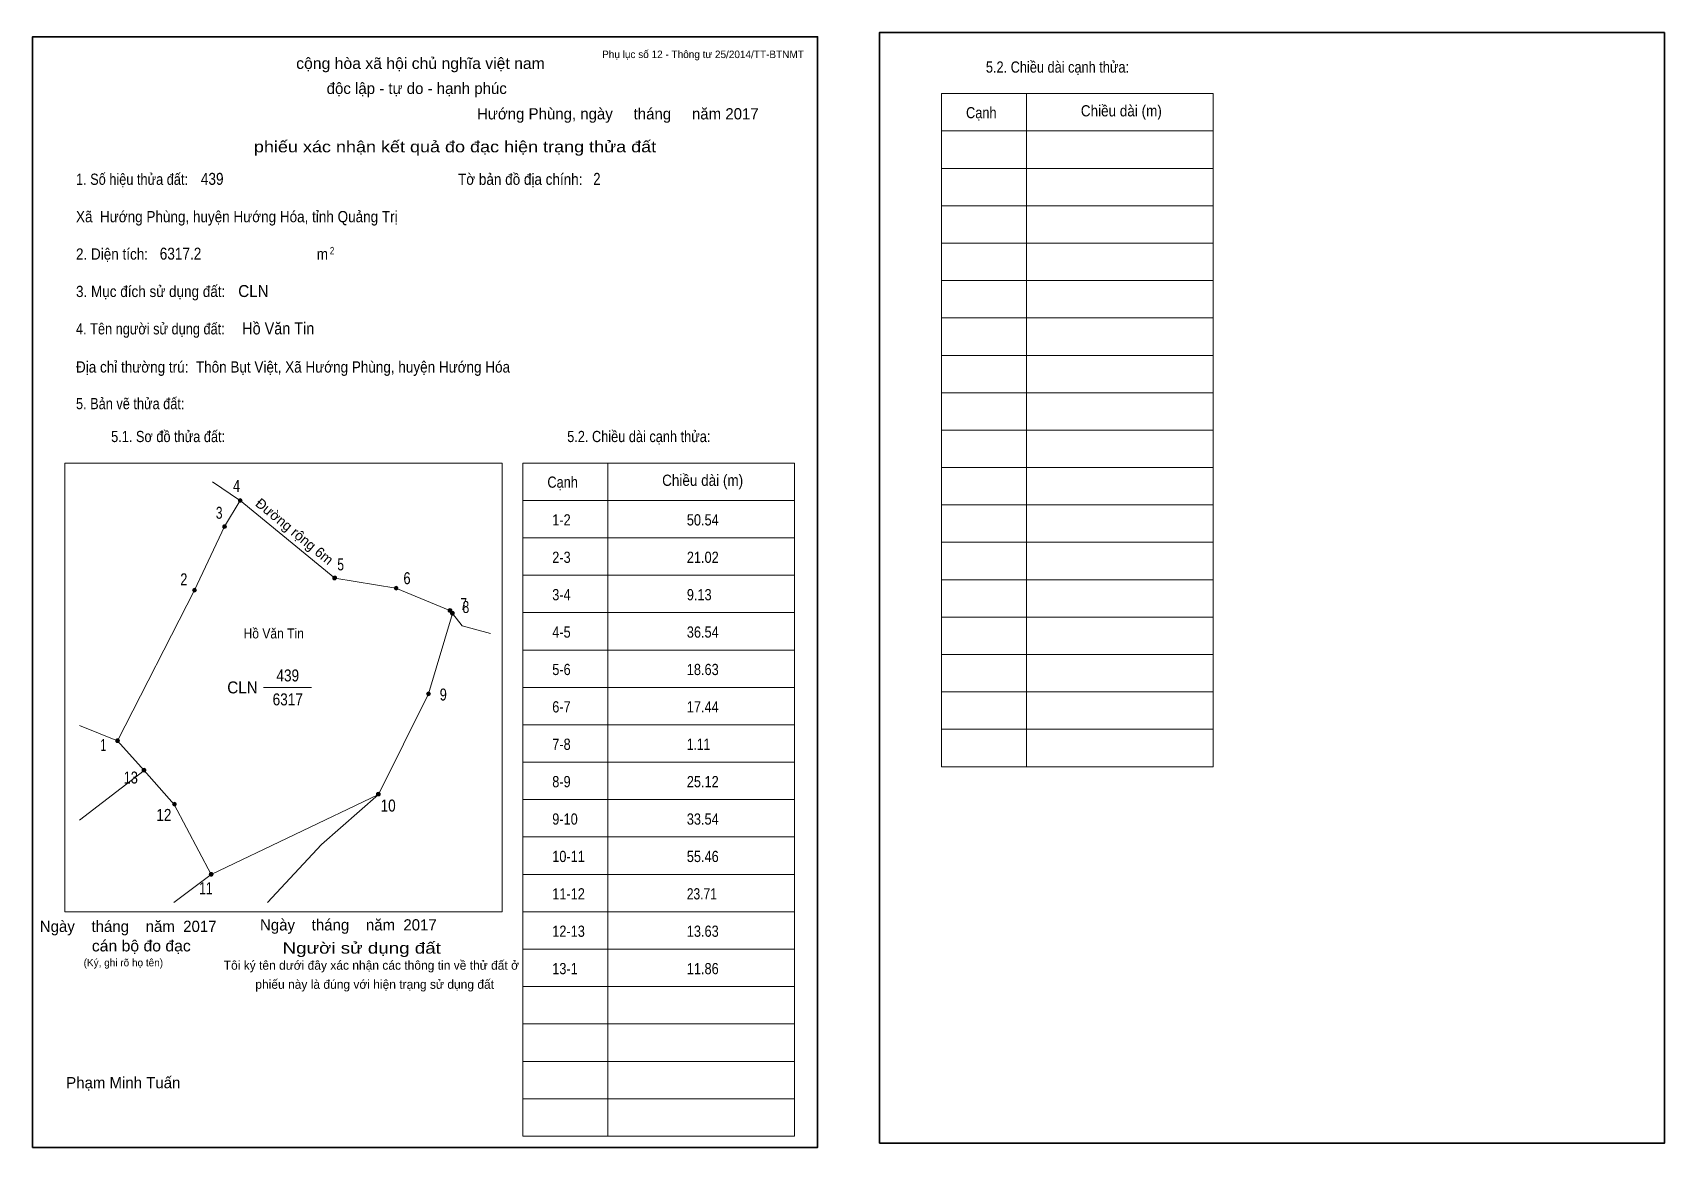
# Model space of a CAD drawing. Header units: centimetres. Extents: x 0 to 43.6, y 0 to 29.8.
import ezdxf
from ezdxf.enums import TextEntityAlignment as Align

# ---------------------------------------------------------------- set-up
doc = ezdxf.new("R2010")
doc.units = ezdxf.units.CM
doc.header["$LTSCALE"] = 0.12
for name, color, linetype in [('30', 7, 'Continuous'), ('34', 7, 'Continuous'), ('62', 7, 'Continuous')]:
    doc.layers.add(name, color=color, linetype=linetype)
for name, color, linetype, lineweight in [('32', 7, 'Continuous', 13), ('33', 7, 'Continuous', 13), ('61', 7, 'Continuous', 13), ('63', 7, 'Continuous', 13)]:
    doc.layers.add(name, color=color, linetype=linetype, lineweight=lineweight)

msp = doc.modelspace()

# ---------------------------------------------------------------- hatches: boundary and pattern name
at = {"layer": '32'}
for points in [[(5.6035, 17.3004, 1), (5.5035, 17.3004, 1)], [(5.1842, 16.6003, 1), (5.0842, 16.6003, 1)], [(4.3794, 14.9013, 1), (4.2794, 14.9013, 1)], [(8.1288, 15.2268, 1), (8.0288, 15.2268, 1)], [(9.7724, 14.9531, 1), (9.6724, 14.9531, 1)], [(11.2147, 14.3594, 1), (11.1147, 14.3594, 1)], [(11.2773, 14.2825, 1), (11.1773, 14.2825, 1)], [(10.6389, 12.1292, 1), (10.5389, 12.1292, 1)], [(2.3227, 10.8773, 1), (2.2227, 10.8773, 1)], [(3.03, 10.0868, 1), (2.93, 10.0868, 1)], [(3.8428, 9.1783, 1), (3.7428, 9.1783, 1)], [(9.2975, 9.4466, 1), (9.1975, 9.4466, 1)], [(4.8265, 7.3004, 1), (4.7265, 7.3004, 1)]]:
    msp.add_hatch(color=256, dxfattribs=at).paths.add_polyline_path(points)

# ---------------------------------------------------------------- linework, layer by layer
for centre in [(5.5535, 17.3004), (5.1342, 16.6003), (4.3294, 14.9013), (8.0788, 15.2268), (9.7224, 14.9531), (11.1647, 14.3594), (11.2273, 14.2825), (10.5889, 12.1292), (2.2727, 10.8773), (2.98, 10.0868), (3.7928, 9.1783), (9.2475, 9.4466), (4.7765, 7.3004)]:
    msp.add_circle(centre, 0.05, dxfattribs=at)
at = {"layer": '33'}
msp.add_line((6.18, 12.3), (7.46, 12.3), dxfattribs=at)
at = {"layer": '61'}
for p, q in [((2.27, 10.87), (1.25, 11.28)), ((1.25, 8.75), (2.98, 10.08)), ((4.78, 7.3), (9.25, 9.44)), ((4.78, 7.3), (3.78, 6.55))]:
    msp.add_line(p, q, dxfattribs=at)
for points in [[(5.55, 17.3), (5.53, 17.31), (4.81, 17.8)], [(2.27, 10.87), (4.33, 14.9), (5.13, 16.6), (5.55, 17.3)], [(5.55, 17.3), (8.08, 15.22), (9.72, 14.95), (11.16, 14.36), (11.23, 14.28)], [(11.23, 14.28), (10.59, 12.13), (9.25, 9.44)], [(11.23, 14.28), (11.49, 13.95), (12.25, 13.74)], [(4.78, 7.3), (3.79, 9.17), (2.98, 10.08), (2.27, 10.87)], [(9.25, 9.44), (7.73, 8.1), (6.28, 6.55)]]:
    msp.add_lwpolyline(points, dxfattribs=at)
at = {"layer": '63'}
for p, q in [((24.31, 28.18), (31.58, 28.18)), ((24.31, 10.18), (24.31, 28.18)), ((26.59, 10.18), (26.59, 28.18)), ((31.58, 10.18), (31.58, 28.18)), ((24.31, 27.18), (31.58, 27.18)), ((24.31, 26.18), (31.58, 26.18)), ((24.31, 25.18), (31.58, 25.18)), ((24.31, 24.18), (31.58, 24.18)), ((24.31, 23.18), (31.58, 23.18)), ((24.31, 22.18), (31.58, 22.18)), ((24.31, 21.18), (31.58, 21.18)), ((24.31, 20.18), (31.58, 20.18)), ((24.31, 19.18), (31.58, 19.18)), ((0.86, 18.3), (12.56, 18.3)), ((0.86, 6.3), (0.86, 18.3)), ((12.56, 6.3), (12.56, 18.3)), ((13.11, 18.3), (20.38, 18.3)), ((13.11, 0.3), (13.11, 18.3)), ((15.39, 0.3), (15.39, 18.3)), ((20.38, 0.3), (20.38, 18.3)), ((24.31, 18.18), (31.58, 18.18)), ((13.11, 17.3), (20.38, 17.3)), ((24.31, 17.18), (31.58, 17.18)), ((13.11, 16.3), (20.38, 16.3)), ((24.31, 16.18), (31.58, 16.18)), ((13.11, 15.3), (20.38, 15.3)), ((24.31, 15.18), (31.58, 15.18)), ((13.11, 14.3), (20.38, 14.3)), ((24.31, 14.18), (31.58, 14.18)), ((13.11, 13.3), (20.38, 13.3)), ((24.31, 13.18), (31.58, 13.18)), ((13.11, 12.3), (20.38, 12.3)), ((24.31, 12.18), (31.58, 12.18)), ((24.31, 12.18), (31.58, 12.18)), ((13.11, 11.3), (20.38, 11.3)), ((24.31, 11.18), (31.58, 11.18)), ((13.11, 10.3), (20.38, 10.3)), ((24.31, 10.18), (31.58, 10.18)), ((13.11, 9.3), (20.38, 9.3)), ((13.11, 8.3), (20.38, 8.3)), ((13.11, 7.3), (20.38, 7.3)), ((0.86, 6.3), (12.56, 6.3)), ((13.11, 6.3), (20.38, 6.3)), ((13.11, 5.3), (20.38, 5.3)), ((13.11, 4.3), (20.38, 4.3)), ((13.11, 3.3), (20.38, 3.3)), ((13.11, 2.3), (20.38, 2.3)), ((13.11, 2.3), (20.38, 2.3)), ((13.11, 1.3), (20.38, 1.3)), ((13.11, 0.3), (20.38, 0.3))]:
    msp.add_line(p, q, dxfattribs=at)
at = {"layer": '63', "lineweight": 35}
for points in [[(0, 0), (0, 29.7), (21, 29.7), (21, 0)], [(22.65, 0.11), (22.65, 29.81), (43.65, 29.81), (43.65, 0.11)]]:
    msp.add_lwpolyline(points, close=True, dxfattribs=at)

# ---------------------------------------------------------------- texts
at = {"layer": '30'}
for s, width, p in [('1-2', 0.85, (13.9, 16.63)), ('50.54', 0.85, (17.5, 16.63)), ('2-3', 0.85, (13.9, 15.63)), ('21.02', 0.85, (17.5, 15.63)), ('3-4', 0.85, (13.9, 14.63)), ('9.13', 0.85, (17.5, 14.63)), ('4-5', 0.85, (13.9, 13.63)), ('36.54', 0.85, (17.5, 13.63)), ('5-6', 0.85, (13.9, 12.63)), ('18.63', 0.85, (17.5, 12.63)), ('6-7', 0.85, (13.9, 11.63)), ('17.44', 0.85, (17.5, 11.63)), ('7-8', 0.85, (13.9, 10.63)), ('1.11', 0.8, (17.5, 10.63)), ('8-9', 0.85, (13.9, 9.63)), ('25.12', 0.85, (17.5, 9.63)), ('9-10', 0.85, (13.9, 8.63)), ('33.54', 0.85, (17.5, 8.63)), ('10-11', 0.85, (13.9, 7.63)), ('55.46', 0.85, (17.5, 7.63)), ('11-12', 0.85, (13.9, 6.63)), ('23.71', 0.8, (17.5, 6.63)), ('12-13', 0.85, (13.9, 5.63)), ('13.63', 0.85, (17.5, 5.63)), ('13-1', 0.85, (13.9, 4.63)), ('11.86', 0.85, (17.5, 4.63))]:
    msp.add_text(s, height=0.3, dxfattribs=dict(at, width=width)).set_placement(p)
at = {"layer": '32'}
for s, width, p in [('4', 0.8, (5.455, 17.53)), ('3', 0.75, (4.99, 16.81)), ('5', 0.75, (8.24, 15.43)), ('2', 0.8, (4.045, 15.03)), ('6', 0.8, (10.015, 15.06)), ('7', 0.75, (11.53, 14.37)), ('8', 0.75, (11.59, 14.29)), ('9', 0.8, (10.985, 11.95)), ('1', 0.65, (1.89, 10.6)), ('13', 0.8, (2.625, 9.73)), ('10', 0.85, (9.51, 8.98)), ('12', 0.85, (3.51, 8.73)), ('11', 0.75, (4.635, 6.77))]:
    msp.add_text(s, height=0.32, dxfattribs=dict(at, width=width)).set_placement(p, align=Align.CENTER)
at = {"layer": '33', "width": 0.85}
for s, p in [('439', (6.825, 12.46)), ('6317', (6.825, 11.82))]:
    msp.add_text(s, height=0.32, dxfattribs=at).set_placement(p, align=Align.CENTER)
at = {"layer": '33', "width": 0.95}
msp.add_text('CLN', height=0.32, dxfattribs=at).set_placement((6.02, 12.14), align=Align.RIGHT)
at = {"layer": '34'}
for s, width, p in [('439', 0.85, (4.5, 25.74)), ('2', 0.8, (15, 25.74)), ('6317.2', 0.85, (3.4, 23.74)), ('CLN', 0.95, (5.5, 22.74)), (' Hồ Văn Tin', 0.9, (5.5, 21.74))]:
    msp.add_text(s, height=0.32, dxfattribs=dict(at, width=width)).set_placement(p)
at = {"layer": '62'}
msp.add_text('Đường rộng 6m', height=0.2683, rotation=320.599, dxfattribs=at).set_placement((6.9199, 16.368), align=Align.CENTER)
at = {"layer": '62', "width": 0.9}
msp.add_text(' Hồ Văn Tin', height=0.2683, dxfattribs=at).set_placement((6.405, 13.61), align=Align.CENTER)
at = {"layer": '63'}
for s, height, p in [('Phụ lục số 12 - Thông tư 25/2014/TT-BTNMT', 0.2, (20.63, 29.13)), ('Ngày    tháng    năm  2017', 0.3, (10.81, 5.8)), ('Ngày    tháng    năm  2017', 0.3, (4.92, 5.76)), ('(Ký, ghi rõ họ tên)', 0.2, (3.49, 4.84))]:
    msp.add_text(s, height=height, dxfattribs=at).set_placement(p, align=Align.RIGHT)
at = {"layer": '63', "width": 1.05}
msp.add_text('cộng hòa xã hội chủ nghĩa việt nam', height=0.3, dxfattribs=at).set_placement((10.375, 28.84), align=Align.CENTER)
at = {"layer": '63'}
for s, height, width, p in [('5.2. Chiều dài cạnh thửa:', 0.3, 0.85, (25.5, 28.74)), ('Cạnh', 0.3, 0.85, (24.97, 27.52)), ('Chiều dài (m)', 0.3, 0.9, (28.04, 27.57)), ('1. Số hiệu thửa đất:', 0.3, 0.85, (1.16, 25.74)), ('Tờ bản đồ địa chính:', 0.3, 0.9, (11.38, 25.74)), ('Xã  Hướng Phùng, huyện Hướng Hóa, tỉnh Quảng Trị', 0.3, 0.9, (1.16, 24.74)), ('2. Diện tích:', 0.3, 0.9, (1.16, 23.74)), ('2', 0.2, 0.8, (7.95, 23.88)), ('m', 0.3, 0.9, (7.6, 23.74)), ('3. Mục đích sử dụng đất:', 0.3, 0.9, (1.16, 22.74)), ('4. Tên người sử dụng đất:', 0.3, 0.85, (1.16, 21.74)), ('Địa chỉ thường trú:  Thôn Bụt Việt, Xã Hướng Phùng, huyện Hướng Hóa', 0.3, 0.9, (1.16, 20.72)), ('5. Bản vẽ thửa đất:', 0.3, 0.85, (1.16, 19.74)), ('5.1. Sơ đồ thửa đất:', 0.3, 0.85, (2.1, 18.86)), ('5.2. Chiều dài cạnh thửa:', 0.3, 0.85, (14.3, 18.86)), ('Cạnh', 0.3, 0.85, (13.77, 17.64)), ('Chiều dài (m)', 0.3, 0.9, (16.84, 17.69))]:
    msp.add_text(s, height=height, dxfattribs=dict(at, width=width)).set_placement(p)
for s, height, p in [('độc lập - tự do - hạnh phúc', 0.3, (10.275, 28.17)), ('Hướng Phùng, ngày     tháng     năm 2017', 0.3, (15.655, 27.49)), ('Tôi ký tên dưới đây xác nhận các thông tin về thử đất ở ', 0.24, (9.105, 4.75)), ('phiếu này là đúng với hiện trạng sử dụng đất', 0.24, (9.15, 4.24)), ('Phạm Minh Tuấn', 0.3, (2.425, 1.58))]:
    msp.add_text(s, height=height, dxfattribs=at).set_placement(p, align=Align.CENTER)
for s, width, p in [('phiếu xác nhận kết quả đo đạc hiện trạng thửa đất', 1.2, (16.68, 26.61)), ('cán bộ đo đạc', 1.05, (4.23, 5.24)), ('Người sử dụng đất', 1.25, (10.92, 5.18))]:
    msp.add_text(s, height=0.3, dxfattribs=dict(at, width=width)).set_placement(p, align=Align.RIGHT)

doc.saveas('drawing.dxf')
